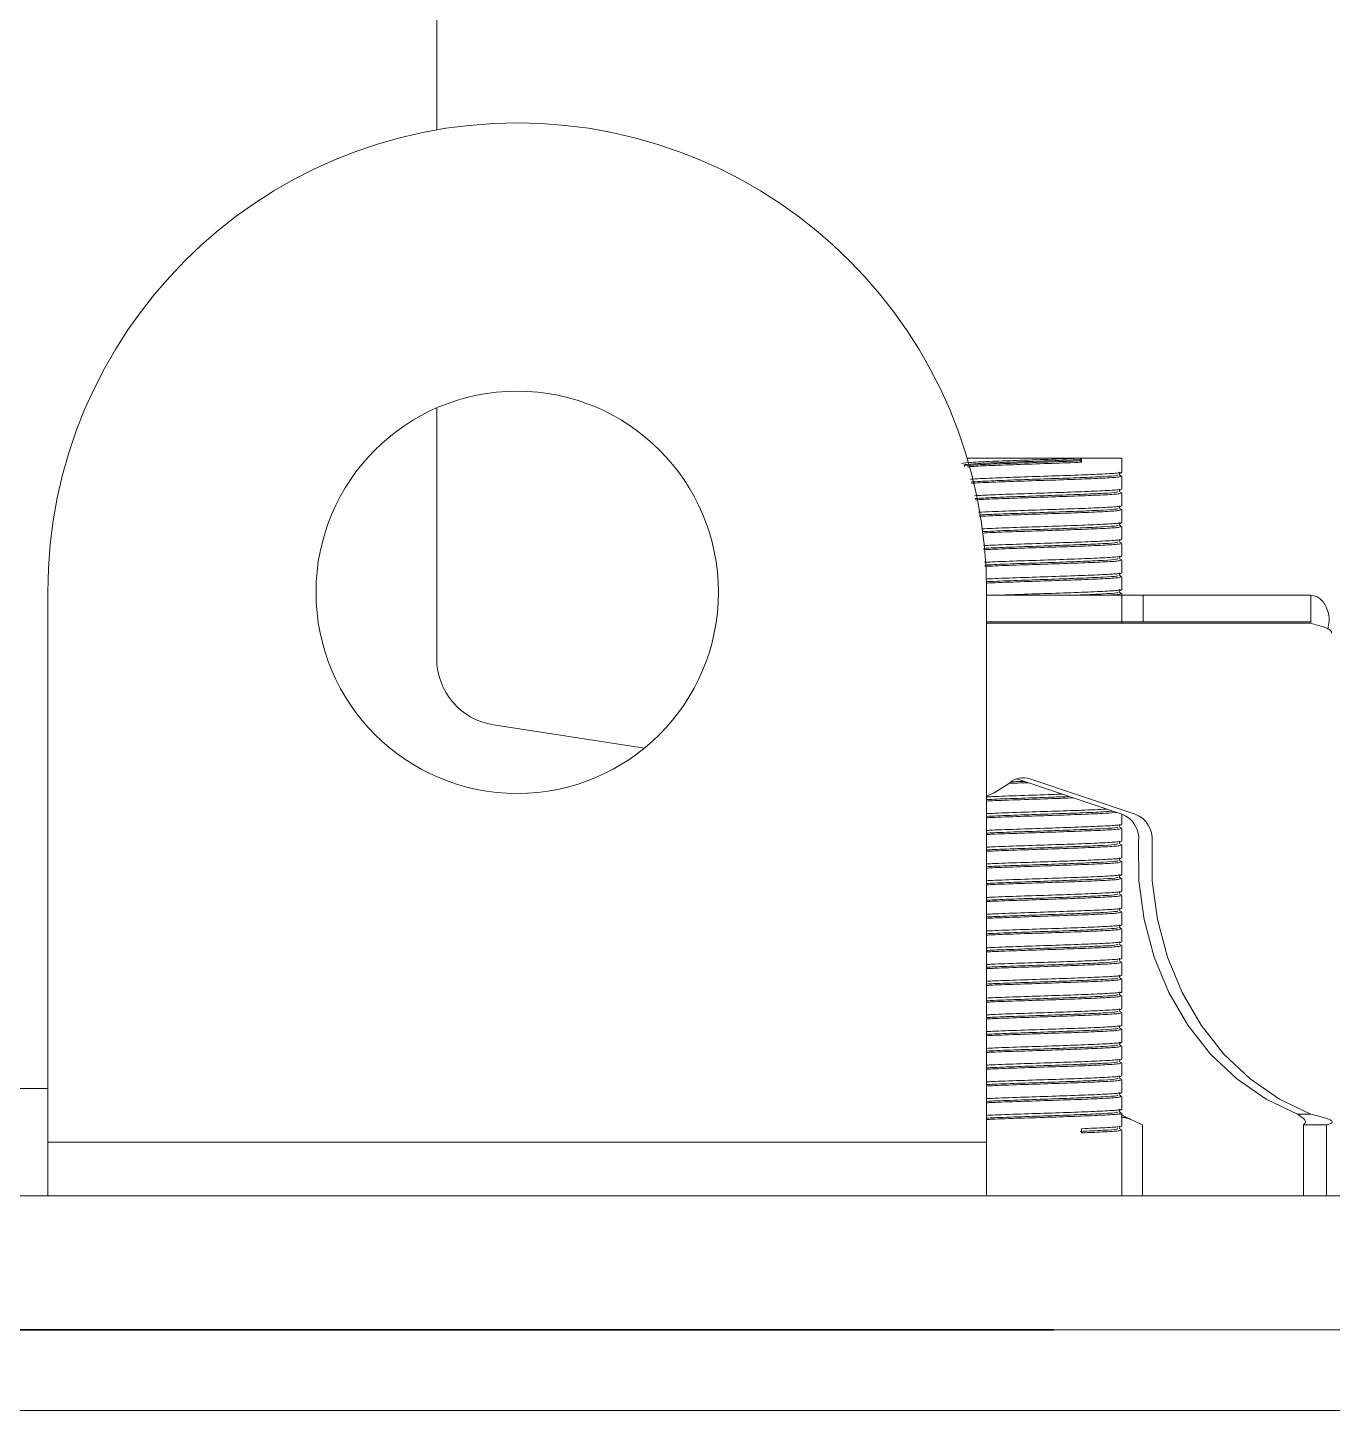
# Model space of a CAD drawing. Header units: millimetres. Extents: x 30710 to 48779, y -19256 to -8564.
# Drawn here: x 33513.7 to 33611, y -13510.9 to -13407.8 of the extents above; entities that cross this region are included whole.
import ezdxf

# ---------------------------------------------------------------- set-up
doc = ezdxf.new("R2010")
doc.units = ezdxf.units.MM
doc.header["$LTSCALE"] = 10
doc.layers.add('粗实线', color=4, linetype='Continuous', lineweight=18)
doc.layers.add('细实线', color=3, linetype='Continuous', lineweight=35)

msp = doc.modelspace()

# ---------------------------------------------------------------- linework, layer by layer
at = {"layer": '粗实线'}
for p, q in [((33544.224, -13415.457), (33544.229, -13369.871)), ((33544.22, -13454.881), (33544.222, -13436.191)), ((33583.761, -13439.94), (33592.298, -13439.94)), ((33592.203, -13440.05), (33592.298, -13439.94)), ((33592.203, -13440.138), (33592.203, -13440.05)), ((33592.298, -13440.249), (33592.203, -13440.138)), ((33592.298, -13439.94), (33592.298, -13440.249)), ((33592.298, -13439.94), (33595.298, -13439.94)), ((33595.298, -13440.982), (33595.298, -13439.94)), ((33595.298, -13442.232), (33595.298, -13441.29)), ((33595.298, -13443.482), (33595.298, -13442.54)), ((33595.298, -13444.732), (33595.298, -13443.79)), ((33595.298, -13445.982), (33595.298, -13445.04)), ((33595.298, -13447.232), (33595.298, -13446.29)), ((33595.298, -13448.482), (33595.298, -13447.54)), ((33595.298, -13449.732), (33595.298, -13448.79)), ((33515.22, -13490.94), (33515.22, -13449.94)), ((33585.22, -13449.94), (33585.22, -13490.94)), ((33595.298, -13450.152), (33585.22, -13450.152)), ((33595.298, -13450.152), (33595.298, -13450.04)), ((33595.298, -13450.152), (33595.298, -13452.152)), ((33596.898, -13450.152), (33595.298, -13450.152)), ((33596.898, -13450.152), (33596.898, -13452.152)), ((33609.392, -13450.152), (33596.898, -13450.152)), ((33609.392, -13450.152), (33609.392, -13452.152)), ((33595.298, -13452.152), (33585.22, -13452.152)), ((33609.392, -13452.252), (33585.22, -13452.252)), ((33595.172, -13452.244), (33595.155, -13452.252)), ((33595.273, -13452.252), (33595.288, -13452.244)), ((33595.298, -13452.232), (33595.298, -13452.152)), ((33596.898, -13452.152), (33595.298, -13452.152)), ((33609.392, -13452.152), (33596.898, -13452.152)), ((33609.395, -13452.184), (33609.392, -13452.152)), ((33559.712, -13461.554), (33548.459, -13459.823)), ((33587.465, -13463.85), (33595.304, -13466.477)), ((33588.447, -13463.844), (33596.304, -13466.477)), ((33595.298, -13467.232), (33595.298, -13466.475)), ((33595.298, -13468.482), (33595.298, -13467.54)), ((33595.298, -13469.732), (33595.298, -13468.79)), ((33595.298, -13470.982), (33595.298, -13470.04)), ((33595.298, -13472.232), (33595.298, -13471.29)), ((33595.298, -13473.482), (33595.298, -13472.54)), ((33595.298, -13474.732), (33595.298, -13473.79)), ((33595.298, -13475.982), (33595.298, -13475.04)), ((33595.298, -13477.232), (33595.298, -13476.29)), ((33595.298, -13478.482), (33595.298, -13477.54)), ((33595.298, -13479.732), (33595.298, -13478.79)), ((33595.298, -13480.982), (33595.298, -13480.04)), ((33595.298, -13482.232), (33595.298, -13481.29)), ((33595.298, -13483.482), (33595.298, -13482.54)), ((33595.298, -13484.732), (33595.298, -13483.79)), ((33595.298, -13485.982), (33595.298, -13485.04)), ((33515.22, -13486.94), (33485.42, -13486.94)), ((33595.298, -13487.232), (33595.298, -13486.29)), ((33595.298, -13488.482), (33595.298, -13487.54)), ((33595.298, -13489.732), (33595.298, -13488.79)), ((33609.392, -13488.85), (33608.392, -13488.85)), ((33592.298, -13490.249), (33592.298, -13489.94)), ((33595.298, -13494.94), (33595.298, -13490.04)), ((33595.733, -13489.158), (33595.77, -13489.158)), ((33596.831, -13494.94), (33596.831, -13489.661)), ((33610.563, -13489.661), (33608.831, -13489.661)), ((33608.831, -13494.94), (33608.831, -13489.661)), ((33610.563, -13494.94), (33610.563, -13489.661)), ((33515.22, -13494.94), (33515.22, -13490.94)), ((33515.22, -13490.94), (33585.22, -13490.94)), ((33585.22, -13490.94), (33585.22, -13494.94)), ((31865.22, -13494.94), (33875.22, -13494.94)), ((31865.22, -13504.94), (33875.22, -13504.94)), ((33870.22, -13510.94), (31870.22, -13510.94))]:
    msp.add_line(p, q, dxfattribs=at)
for points in [[(33585.22, -13465.131), (33585.792, -13464.905), (33586.929, -13464.162)], [(33596.549, -13468.531), (33596.566, -13471.457), (33596.952, -13474.349), (33597.7, -13477.145), (33598.793, -13479.785), (33600.208, -13482.212), (33601.914, -13484.376), (33603.876, -13486.228), (33606.051, -13487.73), (33608.392, -13488.85)], [(33597.549, -13468.531), (33597.566, -13471.457), (33597.952, -13474.349), (33598.7, -13477.145), (33599.793, -13479.785), (33601.208, -13482.212), (33602.914, -13484.376), (33604.876, -13486.228), (33607.051, -13487.73), (33609.392, -13488.85)]]:
    msp.add_lwpolyline(points, dxfattribs=at)
msp.add_circle((33550.22, -13449.94), 15, dxfattribs=at)
for centre, radius, start, end in [((33550.22, -13449.94), 35, 0, 180), ((33549.22, -13454.881), 5, 179.99382, 261.25384), ((33587.963, -13465.319), 1.552, 71.82487, 131.80212), ((33594.559, -13468.333), 2, 354.32949, 68.13773), ((33595.559, -13468.333), 2, 354.32949, 68.13773)]:
    msp.add_arc(centre, radius, start, end, dxfattribs=at)
msp.add_open_spline([(33592.298, -13439.94), (33591.573, -13439.966), (33590.123, -13440.018), (33587.696, -13440.096), (33585.563, -13440.174), (33583.925, -13440.252), (33583.541, -13440.305), (33583.349, -13440.331)], degree=3, dxfattribs=at)
for points, knots in [([(33592.203, -13440.05), (33591.5, -13440.076), (33590.096, -13440.128), (33587.753, -13440.206), (33585.661, -13440.285), (33584.175, -13440.363), (33583.451, -13440.423), (33583.561, -13440.458), (33583.588, -13440.467)], [0, 0, 0, 0, 1.6375727, 3.2751455, 4.9127182, 6.5502909, 8.1878637, 8.7322064, 8.7322064, 8.7322064, 8.7322064]), ([(33592.203, -13440.138), (33591.5, -13440.164), (33590.096, -13440.217), (33587.753, -13440.295), (33585.661, -13440.373), (33584.175, -13440.451), (33583.452, -13440.512), (33583.561, -13440.546), (33583.588, -13440.555)], [0, 0, 0, 0, 1.6379397, 3.2758793, 4.913819, 6.5517586, 8.1896983, 8.7319688, 8.7319688, 8.7319688, 8.7319688]), ([(33592.298, -13440.249), (33591.574, -13440.275), (33590.125, -13440.327), (33587.69, -13440.405), (33585.584, -13440.483), (33584.18, -13440.546), (33583.875, -13440.583), (33583.785, -13440.594)], [0, 0, 0, 0, 1.9271999, 3.8543999, 5.7815998, 7.7087997, 8.5212959, 8.5212959, 8.5212959, 8.5212959]), ([(33595.172, -13440.994), (33595.169, -13441.007), (33595.159, -13441.046), (33594.153, -13441.112), (33592.383, -13441.19), (33590.103, -13441.268), (33587.691, -13441.346), (33585.603, -13441.424), (33584.305, -13441.48), (33584.039, -13441.509), (33584.01, -13441.512)], [0, 0, 0, 0, 0.8645074, 2.5505864, 4.2366654, 5.9227444, 7.6088234, 9.2949024, 10.9809814, 11.1876623, 11.1876623, 11.1876623, 11.1876623]), ([(33595.008, -13441.18), (33595.009, -13441.197), (33595.01, -13441.241), (33594.005, -13441.31), (33592.283, -13441.388), (33590.077, -13441.467), (33587.745, -13441.545), (33585.709, -13441.623), (33584.4, -13441.682), (33584.123, -13441.716), (33584.061, -13441.723)], [0, 0, 0, 0, 1.0546777, 2.6345022, 4.2143267, 5.7941511, 7.3739756, 8.9538001, 10.5336246, 10.9801027, 10.9801027, 10.9801027, 10.9801027]), ([(33595.196, -13441.29), (33595.196, -13441.308), (33595.198, -13441.351), (33594.16, -13441.421), (33592.381, -13441.499), (33590.105, -13441.577), (33587.688, -13441.655), (33585.613, -13441.733), (33584.343, -13441.786), (33584.09, -13441.812), (33584.083, -13441.813)], [0, 0, 0, 0, 1.1117433, 2.7769702, 4.4421972, 6.1074241, 7.7726511, 9.437878, 11.1031049, 11.1439485, 11.1439485, 11.1439485, 11.1439485]), ([(33595.288, -13441.279), (33595.256, -13441.261), (33595.192, -13441.224), (33595.128, -13441.187), (33595.096, -13441.168)], [0, 0, 0, 0, 0.1104904, 0.22097607, 0.22097607, 0.22097607, 0.22097607]), ([(33595.097, -13441.105), (33595.129, -13441.086), (33595.192, -13441.049), (33595.256, -13441.012), (33595.288, -13440.994)], [0, 0, 0, 0, 0.11047415, 0.22095284, 0.22095284, 0.22095284, 0.22095284]), ([(33595.172, -13442.244), (33595.169, -13442.257), (33595.159, -13442.296), (33594.152, -13442.362), (33592.385, -13442.44), (33590.096, -13442.518), (33587.718, -13442.596), (33585.604, -13442.671), (33584.721, -13442.719), (33584.311, -13442.742)], [0, 0, 0, 0, 0.8751954, 2.5821196, 4.2890439, 5.9959681, 7.7028923, 9.4098165, 10.8853856, 10.8853856, 10.8853856, 10.8853856]), ([(33595.008, -13442.43), (33595.009, -13442.447), (33595.011, -13442.491), (33594.005, -13442.56), (33592.285, -13442.638), (33590.072, -13442.717), (33587.766, -13442.795), (33585.675, -13442.871), (33584.789, -13442.922), (33584.361, -13442.946)], [0, 0, 0, 0, 1.0793998, 2.696256, 4.3131121, 5.9299683, 7.5468245, 9.1636807, 10.678962, 10.678962, 10.678962, 10.678962]), ([(33595.196, -13442.54), (33595.197, -13442.558), (33595.198, -13442.601), (33594.16, -13442.671), (33592.383, -13442.749), (33590.096, -13442.827), (33587.719, -13442.905), (33585.636, -13442.978), (33584.773, -13443.026), (33584.386, -13443.047)], [0, 0, 0, 0, 1.1162994, 2.7883508, 4.4604022, 6.1324536, 7.804505, 9.4765564, 10.8410217, 10.8410217, 10.8410217, 10.8410217]), ([(33595.288, -13442.529), (33595.256, -13442.511), (33595.192, -13442.474), (33595.128, -13442.437), (33595.096, -13442.418)], [0, 0, 0, 0, 0.1104904, 0.22097607, 0.22097607, 0.22097607, 0.22097607]), ([(33595.097, -13442.355), (33595.129, -13442.336), (33595.192, -13442.299), (33595.256, -13442.262), (33595.288, -13442.244)], [0, 0, 0, 0, 0.11047415, 0.22095284, 0.22095284, 0.22095284, 0.22095284]), ([(33595.172, -13443.494), (33595.169, -13443.507), (33595.159, -13443.546), (33594.152, -13443.612), (33592.385, -13443.69), (33590.095, -13443.768), (33587.723, -13443.846), (33585.733, -13443.916), (33584.934, -13443.959), (33584.614, -13443.977)], [0, 0, 0, 0, 0.8778198, 2.5898625, 4.3019053, 6.013948, 7.7259907, 9.4380334, 10.5823492, 10.5823492, 10.5823492, 10.5823492]), ([(33595.097, -13443.605), (33595.129, -13443.586), (33595.192, -13443.549), (33595.256, -13443.512), (33595.288, -13443.494)], [0, 0, 0, 0, 0.11047415, 0.22095284, 0.22095284, 0.22095284, 0.22095284]), ([(33595.008, -13443.68), (33595.009, -13443.697), (33595.011, -13443.741), (33594.005, -13443.81), (33592.285, -13443.888), (33590.07, -13443.967), (33587.771, -13444.045), (33585.804, -13444.116), (33585.003, -13444.161), (33584.664, -13444.18)], [0, 0, 0, 0, 1.0819403, 2.702602, 4.3232637, 5.9439253, 7.564587, 9.1852487, 10.3760225, 10.3760225, 10.3760225, 10.3760225]), ([(33595.196, -13443.79), (33595.197, -13443.808), (33595.198, -13443.851), (33594.159, -13443.921), (33592.383, -13443.999), (33590.095, -13444.077), (33587.724, -13444.155), (33585.765, -13444.223), (33584.986, -13444.265), (33584.688, -13444.281)], [0, 0, 0, 0, 1.118933, 2.794929, 4.470925, 6.146921, 7.822917, 9.4989131, 10.5379869, 10.5379869, 10.5379869, 10.5379869]), ([(33595.288, -13443.779), (33595.256, -13443.761), (33595.192, -13443.724), (33595.128, -13443.687), (33595.096, -13443.668)], [0, 0, 0, 0, 0.1104904, 0.22097607, 0.22097607, 0.22097607, 0.22097607]), ([(33595.172, -13444.744), (33595.169, -13444.757), (33595.159, -13444.796), (33594.152, -13444.862), (33592.386, -13444.94), (33590.093, -13445.018), (33587.728, -13445.096), (33585.849, -13445.161), (33585.125, -13445.2), (33584.887, -13445.213)], [0, 0, 0, 0, 0.8803393, 2.597296, 4.3142526, 6.0312092, 7.7481659, 9.4651225, 10.3084646, 10.3084646, 10.3084646, 10.3084646]), ([(33595.008, -13444.93), (33595.009, -13444.947), (33595.011, -13444.991), (33594.005, -13445.06), (33592.285, -13445.138), (33590.069, -13445.217), (33587.775, -13445.295), (33585.905, -13445.362), (33585.17, -13445.403), (33584.902, -13445.418)], [0, 0, 0, 0, 1.0840552, 2.7078847, 4.3317143, 5.9555438, 7.5793734, 9.2032029, 10.1376658, 10.1376658, 10.1376658, 10.1376658]), ([(33595.196, -13445.04), (33595.197, -13445.058), (33595.198, -13445.101), (33594.159, -13445.171), (33592.384, -13445.249), (33590.094, -13445.327), (33587.729, -13445.405), (33585.858, -13445.469), (33585.141, -13445.508), (33584.909, -13445.52)], [0, 0, 0, 0, 1.1209568, 2.7999843, 4.4790118, 6.1580393, 7.8370668, 9.5160942, 10.3172901, 10.3172901, 10.3172901, 10.3172901]), ([(33595.288, -13445.029), (33595.256, -13445.011), (33595.192, -13444.974), (33595.128, -13444.937), (33595.096, -13444.918)], [0, 0, 0, 0, 0.1104904, 0.22097607, 0.22097607, 0.22097607, 0.22097607]), ([(33595.097, -13444.855), (33595.129, -13444.836), (33595.192, -13444.799), (33595.256, -13444.762), (33595.288, -13444.744)], [0, 0, 0, 0, 0.11047415, 0.22095284, 0.22095284, 0.22095284, 0.22095284]), ([(33595.172, -13445.994), (33595.169, -13446.007), (33595.159, -13446.046), (33594.152, -13446.112), (33592.386, -13446.19), (33590.093, -13446.268), (33587.73, -13446.346), (33585.885, -13446.41), (33585.187, -13446.447), (33584.975, -13446.458)], [0, 0, 0, 0, 0.8811775, 2.5997687, 4.31836, 6.0369513, 7.7555425, 9.4741338, 10.220807, 10.220807, 10.220807, 10.220807]), ([(33595.008, -13446.18), (33595.009, -13446.197), (33595.011, -13446.241), (33594.005, -13446.31), (33592.285, -13446.388), (33590.069, -13446.467), (33587.777, -13446.545), (33585.942, -13446.61), (33585.231, -13446.65), (33584.989, -13446.663)], [0, 0, 0, 0, 1.0848603, 2.7098959, 4.3349316, 5.9599672, 7.5850028, 9.2100384, 10.0500112, 10.0500112, 10.0500112, 10.0500112]), ([(33595.196, -13446.29), (33595.197, -13446.308), (33595.198, -13446.351), (33594.159, -13446.421), (33592.384, -13446.499), (33590.093, -13446.577), (33587.731, -13446.655), (33585.894, -13446.718), (33585.202, -13446.755), (33584.996, -13446.766)], [0, 0, 0, 0, 1.1217871, 2.8020581, 4.4823291, 6.1626002, 7.8428712, 9.5231423, 10.2296331, 10.2296331, 10.2296331, 10.2296331]), ([(33595.288, -13446.279), (33595.256, -13446.261), (33595.192, -13446.224), (33595.128, -13446.187), (33595.096, -13446.168)], [0, 0, 0, 0, 0.1104904, 0.22097607, 0.22097607, 0.22097607, 0.22097607]), ([(33595.097, -13446.105), (33595.129, -13446.086), (33595.192, -13446.049), (33595.256, -13446.012), (33595.288, -13445.994)], [0, 0, 0, 0, 0.11047415, 0.22095284, 0.22095284, 0.22095284, 0.22095284]), ([(33595.172, -13447.244), (33595.169, -13447.257), (33595.159, -13447.296), (33594.152, -13447.362), (33592.386, -13447.44), (33590.092, -13447.518), (33587.733, -13447.596), (33585.922, -13447.658), (33585.247, -13447.694), (33585.062, -13447.704)], [0, 0, 0, 0, 0.8820317, 2.6022891, 4.3225465, 6.0428039, 7.7630613, 9.4833187, 10.1331495, 10.1331495, 10.1331495, 10.1331495]), ([(33595.008, -13447.43), (33595.009, -13447.447), (33595.011, -13447.491), (33594.005, -13447.56), (33592.286, -13447.638), (33590.068, -13447.717), (33587.779, -13447.795), (33585.979, -13447.859), (33585.293, -13447.897), (33585.077, -13447.909)], [0, 0, 0, 0, 1.0856809, 2.7119457, 4.3382105, 5.9644753, 7.59074, 9.2170048, 9.9623567, 9.9623567, 9.9623567, 9.9623567]), ([(33595.196, -13447.54), (33595.197, -13447.558), (33595.198, -13447.601), (33594.159, -13447.671), (33592.384, -13447.749), (33590.092, -13447.827), (33587.733, -13447.905), (33585.931, -13447.966), (33585.262, -13448.002), (33585.084, -13448.011)], [0, 0, 0, 0, 1.1226329, 2.804171, 4.485709, 6.167247, 7.848785, 9.5303231, 10.1419763, 10.1419763, 10.1419763, 10.1419763]), ([(33595.288, -13447.529), (33595.256, -13447.511), (33595.192, -13447.474), (33595.128, -13447.437), (33595.096, -13447.418)], [0, 0, 0, 0, 0.1104904, 0.22097607, 0.22097607, 0.22097607, 0.22097607]), ([(33595.097, -13447.355), (33595.129, -13447.336), (33595.192, -13447.299), (33595.256, -13447.262), (33595.288, -13447.244)], [0, 0, 0, 0, 0.11047415, 0.22095284, 0.22095284, 0.22095284, 0.22095284]), ([(33595.172, -13448.494), (33595.169, -13448.507), (33595.159, -13448.546), (33594.152, -13448.612), (33592.386, -13448.69), (33590.091, -13448.768), (33587.735, -13448.846), (33585.958, -13448.907), (33585.308, -13448.941), (33585.15, -13448.949)], [0, 0, 0, 0, 0.8829027, 2.6048586, 4.3268146, 6.0487705, 7.7707265, 9.4926824, 10.0454921, 10.0454921, 10.0454921, 10.0454921]), ([(33595.008, -13448.68), (33595.009, -13448.697), (33595.011, -13448.741), (33594.005, -13448.81), (33592.286, -13448.888), (33590.068, -13448.967), (33587.781, -13449.045), (33586.016, -13449.107), (33585.353, -13449.144), (33585.164, -13449.154)], [0, 0, 0, 0, 1.0865174, 2.7140351, 4.3415528, 5.9690705, 7.5965882, 9.2241059, 9.8747025, 9.8747025, 9.8747025, 9.8747025]), ([(33595.196, -13448.79), (33595.197, -13448.808), (33595.198, -13448.851), (33594.159, -13448.921), (33592.384, -13448.999), (33590.092, -13449.077), (33587.736, -13449.155), (33585.967, -13449.215), (33585.323, -13449.249), (33585.172, -13449.257)], [0, 0, 0, 0, 1.1234949, 2.806324, 4.4891531, 6.1719822, 7.8548113, 9.5376404, 10.0543197, 10.0543197, 10.0543197, 10.0543197]), ([(33595.288, -13448.779), (33595.256, -13448.761), (33595.192, -13448.724), (33595.128, -13448.687), (33595.096, -13448.668)], [0, 0, 0, 0, 0.1104904, 0.22097607, 0.22097607, 0.22097607, 0.22097607]), ([(33595.097, -13448.605), (33595.129, -13448.586), (33595.192, -13448.549), (33595.256, -13448.512), (33595.288, -13448.494)], [0, 0, 0, 0, 0.11047415, 0.22095284, 0.22095284, 0.22095284, 0.22095284]), ([(33595.172, -13449.744), (33595.169, -13449.757), (33595.159, -13449.796), (33594.153, -13449.862), (33592.381, -13449.94), (33590.109, -13450.018), (33587.897, -13450.089), (33586.725, -13450.134), (33586.235, -13450.152)], [0, 0, 0, 0, 0.8780104, 2.590425, 4.3028395, 6.015254, 7.7276685, 8.9589743, 8.9589743, 8.9589743, 8.9589743]), ([(33595.097, -13449.855), (33595.129, -13449.836), (33595.192, -13449.799), (33595.256, -13449.762), (33595.288, -13449.744)], [0, 0, 0, 0, 0.11047415, 0.22095284, 0.22095284, 0.22095284, 0.22095284]), ([(33595.008, -13449.93), (33595.01, -13449.947), (33595.014, -13449.991), (33593.985, -13450.06), (33592.802, -13450.117), (33591.948, -13450.148), (33591.818, -13450.152)], [0, 0, 0, 0, 0.7543127, 1.8842139, 3.014115, 3.21642, 3.21642, 3.21642, 3.21642]), ([(33595.196, -13450.04), (33595.207, -13450.058), (33595.232, -13450.095), (33594.624, -13450.132), (33594.298, -13450.152)], [0, 0, 0, 0, 0.43218059, 0.92929791, 0.92929791, 0.92929791, 0.92929791]), ([(33595.288, -13450.029), (33595.256, -13450.011), (33595.192, -13449.974), (33595.128, -13449.937), (33595.096, -13449.918)], [0, 0, 0, 0, 0.1104904, 0.22097607, 0.22097607, 0.22097607, 0.22097607]), ([(33610.663, -13452.693), (33610.702, -13452.494), (33610.823, -13451.871), (33610.575, -13451.003), (33610.061, -13450.283), (33609.609, -13450.195), (33609.392, -13450.152)], [0, 0, 0, 0, 0.4447867, 1.3899018, 2.335021, 3.2082733, 3.2082733, 3.2082733, 3.2082733]), ([(33609.392, -13452.252), (33609.727, -13452.344), (33610.397, -13452.527), (33610.937, -13452.772), (33610.937, -13452.925), (33610.938, -13452.986)], [0, 0, 0, 0, 0.672488, 1.344976, 1.7939442, 1.7939442, 1.7939442, 1.7939442]), ([(33588.317, -13464.136), (33588.122, -13464.142), (33587.645, -13464.158), (33587.238, -13464.173), (33586.997, -13464.183)], [0, 0, 0, 0, 0.53758, 1.3205313, 1.3205313, 1.3205313, 1.3205313]), ([(33588.021, -13464.037), (33587.945, -13464.039), (33587.588, -13464.052), (33587.285, -13464.064), (33587.046, -13464.073)], [0, 0, 0, 0, 0.20889162, 0.97584345, 0.97584345, 0.97584345, 0.97584345]), ([(33590.867, -13464.99), (33590.607, -13465), (33589.615, -13465.035), (33587.726, -13465.096), (33585.988, -13465.156), (33585.356, -13465.189), (33585.22, -13465.196)], [0, 0, 0, 0, 0.7615962, 2.910035, 5.0584738, 5.6512971, 5.6512971, 5.6512971, 5.6512971]), ([(33591.396, -13465.168), (33590.955, -13465.184), (33589.807, -13465.226), (33587.774, -13465.295), (33586.039, -13465.356), (33585.392, -13465.392), (33585.22, -13465.401)], [0, 0, 0, 0, 1.2919632, 3.3612555, 5.4305479, 6.1812528, 6.1812528, 6.1812528, 6.1812528]), ([(33591.701, -13465.27), (33591.168, -13465.289), (33589.905, -13465.334), (33587.729, -13465.405), (33585.988, -13465.464), (33585.356, -13465.497), (33585.22, -13465.505)], [0, 0, 0, 0, 1.5757711, 3.7329368, 5.8901026, 6.485334, 6.485334, 6.485334, 6.485334]), ([(33594.185, -13466.102), (33594.144, -13466.105), (33593.771, -13466.135), (33592.329, -13466.19), (33590.106, -13466.268), (33587.733, -13466.346), (33585.988, -13466.406), (33585.356, -13466.439), (33585.22, -13466.446)], [0, 0, 0, 0, 0.2501285, 2.2899813, 4.3298342, 6.369687, 8.4095398, 8.9724009, 8.9724009, 8.9724009, 8.9724009]), ([(33594.636, -13466.253), (33594.426, -13466.272), (33593.926, -13466.317), (33592.262, -13466.388), (33590.074, -13466.467), (33587.781, -13466.545), (33586.039, -13466.606), (33585.392, -13466.642), (33585.22, -13466.651)], [0, 0, 0, 0, 1.3475216, 3.1991444, 5.0507673, 6.9023902, 8.7540131, 9.4257511, 9.4257511, 9.4257511, 9.4257511]), ([(33594.937, -13466.354), (33594.687, -13466.376), (33594.142, -13466.424), (33592.364, -13466.499), (33590.097, -13466.577), (33587.736, -13466.655), (33585.987, -13466.714), (33585.356, -13466.747), (33585.22, -13466.755)], [0, 0, 0, 0, 1.6109269, 3.5088769, 5.4068269, 7.3047769, 9.202727, 9.7264324, 9.7264324, 9.7264324, 9.7264324]), ([(33595.172, -13467.244), (33595.169, -13467.257), (33595.159, -13467.296), (33594.152, -13467.362), (33592.386, -13467.44), (33590.091, -13467.518), (33587.737, -13467.596), (33585.987, -13467.656), (33585.356, -13467.689), (33585.22, -13467.696)], [0, 0, 0, 0, 0.8836074, 2.606938, 4.3302685, 6.053599, 7.7769296, 9.5002601, 9.9757824, 9.9757824, 9.9757824, 9.9757824]), ([(33595.097, -13467.355), (33595.129, -13467.336), (33595.192, -13467.299), (33595.256, -13467.262), (33595.288, -13467.244)], [0, 0, 0, 0, 0.11047415, 0.22095284, 0.22095284, 0.22095284, 0.22095284]), ([(33595.008, -13467.43), (33595.009, -13467.447), (33595.011, -13467.491), (33594.005, -13467.56), (33592.286, -13467.638), (33590.067, -13467.717), (33587.783, -13467.795), (33586.039, -13467.856), (33585.392, -13467.892), (33585.22, -13467.901)], [0, 0, 0, 0, 1.0870536, 2.7153745, 4.3436955, 5.9720165, 7.6003374, 9.2286584, 9.8193862, 9.8193862, 9.8193862, 9.8193862]), ([(33595.196, -13467.54), (33595.197, -13467.558), (33595.198, -13467.601), (33594.159, -13467.671), (33592.384, -13467.749), (33590.091, -13467.827), (33587.737, -13467.905), (33585.987, -13467.964), (33585.356, -13467.997), (33585.22, -13468.005)], [0, 0, 0, 0, 1.1239745, 2.807522, 4.4910695, 6.174617, 7.8581645, 9.541712, 10.0062569, 10.0062569, 10.0062569, 10.0062569]), ([(33595.288, -13467.529), (33595.256, -13467.511), (33595.192, -13467.474), (33595.128, -13467.437), (33595.096, -13467.418)], [0, 0, 0, 0, 0.1104904, 0.22097607, 0.22097607, 0.22097607, 0.22097607]), ([(33595.172, -13468.494), (33595.169, -13468.507), (33595.159, -13468.546), (33594.152, -13468.612), (33592.386, -13468.69), (33590.091, -13468.768), (33587.737, -13468.846), (33585.987, -13468.906), (33585.356, -13468.939), (33585.22, -13468.946)], [0, 0, 0, 0, 0.8836074, 2.606938, 4.3302685, 6.053599, 7.7769296, 9.5002601, 9.9757824, 9.9757824, 9.9757824, 9.9757824]), ([(33595.008, -13468.68), (33595.009, -13468.697), (33595.011, -13468.741), (33594.005, -13468.81), (33592.286, -13468.888), (33590.067, -13468.967), (33587.783, -13469.045), (33586.039, -13469.106), (33585.392, -13469.142), (33585.22, -13469.151)], [0, 0, 0, 0, 1.0870536, 2.7153745, 4.3436955, 5.9720165, 7.6003374, 9.2286584, 9.8193862, 9.8193862, 9.8193862, 9.8193862]), ([(33595.196, -13468.79), (33595.197, -13468.808), (33595.198, -13468.851), (33594.159, -13468.921), (33592.384, -13468.999), (33590.091, -13469.077), (33587.737, -13469.155), (33585.987, -13469.214), (33585.356, -13469.247), (33585.22, -13469.255)], [0, 0, 0, 0, 1.1239745, 2.807522, 4.4910695, 6.174617, 7.8581645, 9.541712, 10.0062569, 10.0062569, 10.0062569, 10.0062569]), ([(33595.288, -13468.779), (33595.256, -13468.761), (33595.192, -13468.724), (33595.128, -13468.687), (33595.096, -13468.668)], [0, 0, 0, 0, 0.1104904, 0.22097607, 0.22097607, 0.22097607, 0.22097607]), ([(33595.097, -13468.605), (33595.129, -13468.586), (33595.192, -13468.549), (33595.256, -13468.512), (33595.288, -13468.494)], [0, 0, 0, 0, 0.11047415, 0.22095284, 0.22095284, 0.22095284, 0.22095284]), ([(33595.172, -13469.744), (33595.169, -13469.757), (33595.159, -13469.796), (33594.152, -13469.862), (33592.386, -13469.94), (33590.091, -13470.018), (33587.737, -13470.096), (33585.987, -13470.156), (33585.356, -13470.189), (33585.22, -13470.196)], [0, 0, 0, 0, 0.8836074, 2.606938, 4.3302685, 6.053599, 7.7769296, 9.5002601, 9.9757824, 9.9757824, 9.9757824, 9.9757824]), ([(33595.008, -13469.93), (33595.009, -13469.947), (33595.011, -13469.991), (33594.005, -13470.06), (33592.286, -13470.138), (33590.067, -13470.217), (33587.783, -13470.295), (33586.039, -13470.356), (33585.392, -13470.392), (33585.22, -13470.401)], [0, 0, 0, 0, 1.0870536, 2.7153745, 4.3436955, 5.9720165, 7.6003374, 9.2286584, 9.8193862, 9.8193862, 9.8193862, 9.8193862]), ([(33595.196, -13470.04), (33595.197, -13470.058), (33595.198, -13470.101), (33594.159, -13470.171), (33592.384, -13470.249), (33590.091, -13470.327), (33587.737, -13470.405), (33585.987, -13470.464), (33585.356, -13470.497), (33585.22, -13470.505)], [0, 0, 0, 0, 1.1239745, 2.807522, 4.4910695, 6.174617, 7.8581645, 9.541712, 10.0062569, 10.0062569, 10.0062569, 10.0062569]), ([(33595.288, -13470.029), (33595.256, -13470.011), (33595.192, -13469.974), (33595.128, -13469.937), (33595.096, -13469.918)], [0, 0, 0, 0, 0.1104904, 0.22097607, 0.22097607, 0.22097607, 0.22097607]), ([(33595.097, -13469.855), (33595.129, -13469.836), (33595.192, -13469.799), (33595.256, -13469.762), (33595.288, -13469.744)], [0, 0, 0, 0, 0.11047415, 0.22095284, 0.22095284, 0.22095284, 0.22095284]), ([(33595.172, -13470.994), (33595.169, -13471.007), (33595.159, -13471.046), (33594.152, -13471.112), (33592.386, -13471.19), (33590.091, -13471.268), (33587.737, -13471.346), (33585.987, -13471.406), (33585.356, -13471.439), (33585.22, -13471.446)], [0, 0, 0, 0, 0.8836074, 2.606938, 4.3302685, 6.053599, 7.7769296, 9.5002601, 9.9757824, 9.9757824, 9.9757824, 9.9757824]), ([(33595.008, -13471.18), (33595.009, -13471.197), (33595.011, -13471.241), (33594.005, -13471.31), (33592.286, -13471.388), (33590.067, -13471.467), (33587.783, -13471.545), (33586.039, -13471.606), (33585.392, -13471.642), (33585.22, -13471.651)], [0, 0, 0, 0, 1.0870536, 2.7153745, 4.3436955, 5.9720165, 7.6003374, 9.2286584, 9.8193862, 9.8193862, 9.8193862, 9.8193862]), ([(33595.196, -13471.29), (33595.197, -13471.308), (33595.198, -13471.351), (33594.159, -13471.421), (33592.384, -13471.499), (33590.091, -13471.577), (33587.737, -13471.655), (33585.987, -13471.714), (33585.356, -13471.747), (33585.22, -13471.755)], [0, 0, 0, 0, 1.1239745, 2.807522, 4.4910695, 6.174617, 7.8581645, 9.541712, 10.0062569, 10.0062569, 10.0062569, 10.0062569]), ([(33595.288, -13471.279), (33595.256, -13471.261), (33595.192, -13471.224), (33595.128, -13471.187), (33595.096, -13471.168)], [0, 0, 0, 0, 0.1104904, 0.22097607, 0.22097607, 0.22097607, 0.22097607]), ([(33595.097, -13471.105), (33595.129, -13471.086), (33595.192, -13471.049), (33595.256, -13471.012), (33595.288, -13470.994)], [0, 0, 0, 0, 0.11047415, 0.22095284, 0.22095284, 0.22095284, 0.22095284]), ([(33595.172, -13472.244), (33595.169, -13472.257), (33595.159, -13472.296), (33594.152, -13472.362), (33592.386, -13472.44), (33590.091, -13472.518), (33587.737, -13472.596), (33585.987, -13472.656), (33585.356, -13472.689), (33585.22, -13472.696)], [0, 0, 0, 0, 0.8836074, 2.606938, 4.3302685, 6.053599, 7.7769296, 9.5002601, 9.9757824, 9.9757824, 9.9757824, 9.9757824]), ([(33595.008, -13472.43), (33595.009, -13472.447), (33595.011, -13472.491), (33594.005, -13472.56), (33592.286, -13472.638), (33590.067, -13472.717), (33587.783, -13472.795), (33586.039, -13472.856), (33585.392, -13472.892), (33585.22, -13472.901)], [0, 0, 0, 0, 1.0870536, 2.7153745, 4.3436955, 5.9720165, 7.6003374, 9.2286584, 9.8193862, 9.8193862, 9.8193862, 9.8193862]), ([(33595.288, -13472.529), (33595.256, -13472.511), (33595.192, -13472.474), (33595.128, -13472.437), (33595.096, -13472.418)], [0, 0, 0, 0, 0.1104904, 0.22097607, 0.22097607, 0.22097607, 0.22097607]), ([(33595.097, -13472.355), (33595.129, -13472.336), (33595.192, -13472.299), (33595.256, -13472.262), (33595.288, -13472.244)], [0, 0, 0, 0, 0.11047415, 0.22095284, 0.22095284, 0.22095284, 0.22095284]), ([(33595.196, -13472.54), (33595.197, -13472.558), (33595.198, -13472.601), (33594.159, -13472.671), (33592.384, -13472.749), (33590.091, -13472.827), (33587.737, -13472.905), (33585.987, -13472.964), (33585.356, -13472.997), (33585.22, -13473.005)], [0, 0, 0, 0, 1.1239745, 2.807522, 4.4910695, 6.174617, 7.8581645, 9.541712, 10.0062569, 10.0062569, 10.0062569, 10.0062569]), ([(33595.172, -13473.494), (33595.169, -13473.507), (33595.159, -13473.546), (33594.152, -13473.612), (33592.386, -13473.69), (33590.091, -13473.768), (33587.737, -13473.846), (33585.987, -13473.906), (33585.356, -13473.939), (33585.22, -13473.946)], [0, 0, 0, 0, 0.8836074, 2.606938, 4.3302685, 6.053599, 7.7769296, 9.5002601, 9.9757824, 9.9757824, 9.9757824, 9.9757824]), ([(33595.097, -13473.605), (33595.129, -13473.586), (33595.192, -13473.549), (33595.256, -13473.512), (33595.288, -13473.494)], [0, 0, 0, 0, 0.11047415, 0.22095284, 0.22095284, 0.22095284, 0.22095284]), ([(33595.008, -13473.68), (33595.009, -13473.697), (33595.011, -13473.741), (33594.005, -13473.81), (33592.286, -13473.888), (33590.067, -13473.967), (33587.783, -13474.045), (33586.039, -13474.106), (33585.392, -13474.142), (33585.22, -13474.151)], [0, 0, 0, 0, 1.0870536, 2.7153745, 4.3436955, 5.9720165, 7.6003374, 9.2286584, 9.8193862, 9.8193862, 9.8193862, 9.8193862]), ([(33595.196, -13473.79), (33595.197, -13473.808), (33595.198, -13473.851), (33594.159, -13473.921), (33592.384, -13473.999), (33590.091, -13474.077), (33587.737, -13474.155), (33585.987, -13474.214), (33585.356, -13474.247), (33585.22, -13474.255)], [0, 0, 0, 0, 1.1239745, 2.807522, 4.4910695, 6.174617, 7.8581645, 9.541712, 10.0062569, 10.0062569, 10.0062569, 10.0062569]), ([(33595.288, -13473.779), (33595.256, -13473.761), (33595.192, -13473.724), (33595.128, -13473.687), (33595.096, -13473.668)], [0, 0, 0, 0, 0.1104904, 0.22097607, 0.22097607, 0.22097607, 0.22097607]), ([(33595.172, -13474.744), (33595.169, -13474.757), (33595.159, -13474.796), (33594.152, -13474.862), (33592.386, -13474.94), (33590.091, -13475.018), (33587.737, -13475.096), (33585.987, -13475.156), (33585.356, -13475.189), (33585.22, -13475.196)], [0, 0, 0, 0, 0.8836074, 2.606938, 4.3302685, 6.053599, 7.7769296, 9.5002601, 9.9757824, 9.9757824, 9.9757824, 9.9757824]), ([(33595.008, -13474.93), (33595.009, -13474.947), (33595.011, -13474.991), (33594.005, -13475.06), (33592.286, -13475.138), (33590.067, -13475.217), (33587.783, -13475.295), (33586.039, -13475.356), (33585.392, -13475.392), (33585.22, -13475.401)], [0, 0, 0, 0, 1.0870536, 2.7153745, 4.3436955, 5.9720165, 7.6003374, 9.2286584, 9.8193862, 9.8193862, 9.8193862, 9.8193862]), ([(33595.196, -13475.04), (33595.197, -13475.058), (33595.198, -13475.101), (33594.159, -13475.171), (33592.384, -13475.249), (33590.091, -13475.327), (33587.737, -13475.405), (33585.987, -13475.464), (33585.356, -13475.497), (33585.22, -13475.505)], [0, 0, 0, 0, 1.1239745, 2.807522, 4.4910695, 6.174617, 7.8581645, 9.541712, 10.0062569, 10.0062569, 10.0062569, 10.0062569]), ([(33595.288, -13475.029), (33595.256, -13475.011), (33595.192, -13474.974), (33595.128, -13474.937), (33595.096, -13474.918)], [0, 0, 0, 0, 0.1104904, 0.22097607, 0.22097607, 0.22097607, 0.22097607]), ([(33595.097, -13474.855), (33595.129, -13474.836), (33595.192, -13474.799), (33595.256, -13474.762), (33595.288, -13474.744)], [0, 0, 0, 0, 0.11047415, 0.22095284, 0.22095284, 0.22095284, 0.22095284]), ([(33595.172, -13475.994), (33595.169, -13476.007), (33595.159, -13476.046), (33594.152, -13476.112), (33592.386, -13476.19), (33590.091, -13476.268), (33587.737, -13476.346), (33585.987, -13476.406), (33585.356, -13476.439), (33585.22, -13476.446)], [0, 0, 0, 0, 0.8836074, 2.606938, 4.3302685, 6.053599, 7.7769296, 9.5002601, 9.9757824, 9.9757824, 9.9757824, 9.9757824]), ([(33595.008, -13476.18), (33595.009, -13476.197), (33595.011, -13476.241), (33594.005, -13476.31), (33592.286, -13476.388), (33590.067, -13476.467), (33587.783, -13476.545), (33586.039, -13476.606), (33585.392, -13476.642), (33585.22, -13476.651)], [0, 0, 0, 0, 1.0870536, 2.7153745, 4.3436955, 5.9720165, 7.6003374, 9.2286584, 9.8193862, 9.8193862, 9.8193862, 9.8193862]), ([(33595.196, -13476.29), (33595.197, -13476.308), (33595.198, -13476.351), (33594.159, -13476.421), (33592.384, -13476.499), (33590.091, -13476.577), (33587.737, -13476.655), (33585.987, -13476.714), (33585.356, -13476.747), (33585.22, -13476.755)], [0, 0, 0, 0, 1.1239745, 2.807522, 4.4910695, 6.174617, 7.8581645, 9.541712, 10.0062569, 10.0062569, 10.0062569, 10.0062569]), ([(33595.288, -13476.279), (33595.256, -13476.261), (33595.192, -13476.224), (33595.128, -13476.187), (33595.096, -13476.168)], [0, 0, 0, 0, 0.1104904, 0.22097607, 0.22097607, 0.22097607, 0.22097607]), ([(33595.097, -13476.105), (33595.129, -13476.086), (33595.192, -13476.049), (33595.256, -13476.012), (33595.288, -13475.994)], [0, 0, 0, 0, 0.11047415, 0.22095284, 0.22095284, 0.22095284, 0.22095284]), ([(33595.172, -13477.244), (33595.169, -13477.257), (33595.159, -13477.296), (33594.152, -13477.362), (33592.386, -13477.44), (33590.091, -13477.518), (33587.737, -13477.596), (33585.987, -13477.656), (33585.356, -13477.689), (33585.22, -13477.696)], [0, 0, 0, 0, 0.8836074, 2.606938, 4.3302685, 6.053599, 7.7769296, 9.5002601, 9.9757824, 9.9757824, 9.9757824, 9.9757824]), ([(33595.008, -13477.43), (33595.009, -13477.447), (33595.011, -13477.491), (33594.005, -13477.56), (33592.286, -13477.638), (33590.067, -13477.717), (33587.783, -13477.795), (33586.039, -13477.856), (33585.392, -13477.892), (33585.22, -13477.901)], [0, 0, 0, 0, 1.0870536, 2.7153745, 4.3436955, 5.9720165, 7.6003374, 9.2286584, 9.8193862, 9.8193862, 9.8193862, 9.8193862]), ([(33595.196, -13477.54), (33595.197, -13477.558), (33595.198, -13477.601), (33594.159, -13477.671), (33592.384, -13477.749), (33590.091, -13477.827), (33587.737, -13477.905), (33585.987, -13477.964), (33585.356, -13477.997), (33585.22, -13478.005)], [0, 0, 0, 0, 1.1239745, 2.807522, 4.4910695, 6.174617, 7.8581645, 9.541712, 10.0062569, 10.0062569, 10.0062569, 10.0062569]), ([(33595.288, -13477.529), (33595.256, -13477.511), (33595.192, -13477.474), (33595.128, -13477.437), (33595.096, -13477.418)], [0, 0, 0, 0, 0.1104904, 0.22097607, 0.22097607, 0.22097607, 0.22097607]), ([(33595.097, -13477.355), (33595.129, -13477.336), (33595.192, -13477.299), (33595.256, -13477.262), (33595.288, -13477.244)], [0, 0, 0, 0, 0.11047415, 0.22095284, 0.22095284, 0.22095284, 0.22095284]), ([(33595.172, -13478.494), (33595.169, -13478.507), (33595.159, -13478.546), (33594.152, -13478.612), (33592.386, -13478.69), (33590.091, -13478.768), (33587.737, -13478.846), (33585.987, -13478.906), (33585.356, -13478.939), (33585.22, -13478.946)], [0, 0, 0, 0, 0.8836074, 2.606938, 4.3302685, 6.053599, 7.7769296, 9.5002601, 9.9757824, 9.9757824, 9.9757824, 9.9757824]), ([(33595.008, -13478.68), (33595.009, -13478.697), (33595.011, -13478.741), (33594.005, -13478.81), (33592.286, -13478.888), (33590.067, -13478.967), (33587.783, -13479.045), (33586.039, -13479.106), (33585.392, -13479.142), (33585.22, -13479.151)], [0, 0, 0, 0, 1.0870536, 2.7153745, 4.3436955, 5.9720165, 7.6003374, 9.2286584, 9.8193862, 9.8193862, 9.8193862, 9.8193862]), ([(33595.288, -13478.779), (33595.256, -13478.761), (33595.192, -13478.724), (33595.128, -13478.687), (33595.096, -13478.668)], [0, 0, 0, 0, 0.1104904, 0.22097607, 0.22097607, 0.22097607, 0.22097607]), ([(33595.097, -13478.605), (33595.129, -13478.586), (33595.192, -13478.549), (33595.256, -13478.512), (33595.288, -13478.494)], [0, 0, 0, 0, 0.11047415, 0.22095284, 0.22095284, 0.22095284, 0.22095284]), ([(33595.196, -13478.79), (33595.197, -13478.808), (33595.198, -13478.851), (33594.159, -13478.921), (33592.384, -13478.999), (33590.091, -13479.077), (33587.737, -13479.155), (33585.987, -13479.214), (33585.356, -13479.247), (33585.22, -13479.255)], [0, 0, 0, 0, 1.1239745, 2.807522, 4.4910695, 6.174617, 7.8581645, 9.541712, 10.0062569, 10.0062569, 10.0062569, 10.0062569]), ([(33595.172, -13479.744), (33595.169, -13479.757), (33595.159, -13479.796), (33594.152, -13479.862), (33592.386, -13479.94), (33590.091, -13480.018), (33587.737, -13480.096), (33585.987, -13480.156), (33585.356, -13480.189), (33585.22, -13480.196)], [0, 0, 0, 0, 0.8836074, 2.606938, 4.3302685, 6.053599, 7.7769296, 9.5002601, 9.9757824, 9.9757824, 9.9757824, 9.9757824]), ([(33595.008, -13479.93), (33595.009, -13479.947), (33595.011, -13479.991), (33594.005, -13480.06), (33592.286, -13480.138), (33590.067, -13480.217), (33587.783, -13480.295), (33586.039, -13480.356), (33585.392, -13480.392), (33585.22, -13480.401)], [0, 0, 0, 0, 1.0870536, 2.7153745, 4.3436955, 5.9720165, 7.6003374, 9.2286584, 9.8193862, 9.8193862, 9.8193862, 9.8193862]), ([(33595.196, -13480.04), (33595.197, -13480.058), (33595.198, -13480.101), (33594.159, -13480.171), (33592.384, -13480.249), (33590.091, -13480.327), (33587.737, -13480.405), (33585.987, -13480.464), (33585.356, -13480.497), (33585.22, -13480.505)], [0, 0, 0, 0, 1.1239745, 2.807522, 4.4910695, 6.174617, 7.8581645, 9.541712, 10.0062569, 10.0062569, 10.0062569, 10.0062569]), ([(33595.288, -13480.029), (33595.256, -13480.011), (33595.192, -13479.974), (33595.128, -13479.937), (33595.096, -13479.918)], [0, 0, 0, 0, 0.1104904, 0.22097607, 0.22097607, 0.22097607, 0.22097607]), ([(33595.097, -13479.855), (33595.129, -13479.836), (33595.192, -13479.799), (33595.256, -13479.762), (33595.288, -13479.744)], [0, 0, 0, 0, 0.11047415, 0.22095284, 0.22095284, 0.22095284, 0.22095284]), ([(33595.172, -13480.994), (33595.169, -13481.007), (33595.159, -13481.046), (33594.152, -13481.112), (33592.386, -13481.19), (33590.091, -13481.268), (33587.737, -13481.346), (33585.987, -13481.406), (33585.356, -13481.439), (33585.22, -13481.446)], [0, 0, 0, 0, 0.8836074, 2.606938, 4.3302685, 6.053599, 7.7769296, 9.5002601, 9.9757824, 9.9757824, 9.9757824, 9.9757824]), ([(33595.008, -13481.18), (33595.009, -13481.197), (33595.011, -13481.241), (33594.005, -13481.31), (33592.286, -13481.388), (33590.067, -13481.467), (33587.783, -13481.545), (33586.039, -13481.606), (33585.392, -13481.642), (33585.22, -13481.651)], [0, 0, 0, 0, 1.0870536, 2.7153745, 4.3436955, 5.9720165, 7.6003374, 9.2286584, 9.8193862, 9.8193862, 9.8193862, 9.8193862]), ([(33595.196, -13481.29), (33595.197, -13481.308), (33595.198, -13481.351), (33594.159, -13481.421), (33592.384, -13481.499), (33590.091, -13481.577), (33587.737, -13481.655), (33585.987, -13481.714), (33585.356, -13481.747), (33585.22, -13481.755)], [0, 0, 0, 0, 1.1239745, 2.807522, 4.4910695, 6.174617, 7.8581645, 9.541712, 10.0062569, 10.0062569, 10.0062569, 10.0062569]), ([(33595.288, -13481.279), (33595.256, -13481.261), (33595.192, -13481.224), (33595.128, -13481.187), (33595.096, -13481.168)], [0, 0, 0, 0, 0.1104904, 0.22097607, 0.22097607, 0.22097607, 0.22097607]), ([(33595.097, -13481.105), (33595.129, -13481.086), (33595.192, -13481.049), (33595.256, -13481.012), (33595.288, -13480.994)], [0, 0, 0, 0, 0.11047415, 0.22095284, 0.22095284, 0.22095284, 0.22095284]), ([(33595.172, -13482.244), (33595.169, -13482.257), (33595.159, -13482.296), (33594.152, -13482.362), (33592.386, -13482.44), (33590.091, -13482.518), (33587.737, -13482.596), (33585.987, -13482.656), (33585.356, -13482.689), (33585.22, -13482.696)], [0, 0, 0, 0, 0.8836074, 2.606938, 4.3302685, 6.053599, 7.7769296, 9.5002601, 9.9757824, 9.9757824, 9.9757824, 9.9757824]), ([(33595.008, -13482.43), (33595.009, -13482.447), (33595.011, -13482.491), (33594.005, -13482.56), (33592.286, -13482.638), (33590.067, -13482.717), (33587.783, -13482.795), (33586.039, -13482.856), (33585.392, -13482.892), (33585.22, -13482.901)], [0, 0, 0, 0, 1.0870536, 2.7153745, 4.3436955, 5.9720165, 7.6003374, 9.2286584, 9.8193862, 9.8193862, 9.8193862, 9.8193862]), ([(33595.196, -13482.54), (33595.197, -13482.558), (33595.198, -13482.601), (33594.159, -13482.671), (33592.384, -13482.749), (33590.091, -13482.827), (33587.737, -13482.905), (33585.987, -13482.964), (33585.356, -13482.997), (33585.22, -13483.005)], [0, 0, 0, 0, 1.1239745, 2.807522, 4.4910695, 6.174617, 7.8581645, 9.541712, 10.0062569, 10.0062569, 10.0062569, 10.0062569]), ([(33595.288, -13482.529), (33595.256, -13482.511), (33595.192, -13482.474), (33595.128, -13482.437), (33595.096, -13482.418)], [0, 0, 0, 0, 0.1104904, 0.22097607, 0.22097607, 0.22097607, 0.22097607]), ([(33595.097, -13482.355), (33595.129, -13482.336), (33595.192, -13482.299), (33595.256, -13482.262), (33595.288, -13482.244)], [0, 0, 0, 0, 0.11047415, 0.22095284, 0.22095284, 0.22095284, 0.22095284]), ([(33595.172, -13483.494), (33595.169, -13483.507), (33595.159, -13483.546), (33594.152, -13483.612), (33592.386, -13483.69), (33590.091, -13483.768), (33587.737, -13483.846), (33585.987, -13483.906), (33585.356, -13483.939), (33585.22, -13483.946)], [0, 0, 0, 0, 0.8836074, 2.606938, 4.3302685, 6.053599, 7.7769296, 9.5002601, 9.9757824, 9.9757824, 9.9757824, 9.9757824]), ([(33595.008, -13483.68), (33595.009, -13483.697), (33595.011, -13483.741), (33594.005, -13483.81), (33592.286, -13483.888), (33590.067, -13483.967), (33587.783, -13484.045), (33586.039, -13484.106), (33585.392, -13484.142), (33585.22, -13484.151)], [0, 0, 0, 0, 1.0870536, 2.7153745, 4.3436955, 5.9720165, 7.6003374, 9.2286584, 9.8193862, 9.8193862, 9.8193862, 9.8193862]), ([(33595.196, -13483.79), (33595.197, -13483.808), (33595.198, -13483.851), (33594.159, -13483.921), (33592.384, -13483.999), (33590.091, -13484.077), (33587.737, -13484.155), (33585.987, -13484.214), (33585.356, -13484.247), (33585.22, -13484.255)], [0, 0, 0, 0, 1.1239745, 2.807522, 4.4910695, 6.174617, 7.8581645, 9.541712, 10.0062569, 10.0062569, 10.0062569, 10.0062569]), ([(33595.288, -13483.779), (33595.256, -13483.761), (33595.192, -13483.724), (33595.128, -13483.687), (33595.096, -13483.668)], [0, 0, 0, 0, 0.1104904, 0.22097607, 0.22097607, 0.22097607, 0.22097607]), ([(33595.097, -13483.605), (33595.129, -13483.586), (33595.192, -13483.549), (33595.256, -13483.512), (33595.288, -13483.494)], [0, 0, 0, 0, 0.11047415, 0.22095284, 0.22095284, 0.22095284, 0.22095284]), ([(33595.172, -13484.744), (33595.169, -13484.757), (33595.159, -13484.796), (33594.152, -13484.862), (33592.386, -13484.94), (33590.091, -13485.018), (33587.737, -13485.096), (33585.987, -13485.156), (33585.356, -13485.189), (33585.22, -13485.196)], [0, 0, 0, 0, 0.8836074, 2.606938, 4.3302685, 6.053599, 7.7769296, 9.5002601, 9.9757824, 9.9757824, 9.9757824, 9.9757824]), ([(33595.097, -13484.855), (33595.129, -13484.836), (33595.192, -13484.799), (33595.256, -13484.762), (33595.288, -13484.744)], [0, 0, 0, 0, 0.11047415, 0.22095284, 0.22095284, 0.22095284, 0.22095284]), ([(33595.008, -13484.93), (33595.009, -13484.947), (33595.011, -13484.991), (33594.005, -13485.06), (33592.286, -13485.138), (33590.067, -13485.217), (33587.783, -13485.295), (33586.039, -13485.356), (33585.392, -13485.392), (33585.22, -13485.401)], [0, 0, 0, 0, 1.0870536, 2.7153745, 4.3436955, 5.9720165, 7.6003374, 9.2286584, 9.8193862, 9.8193862, 9.8193862, 9.8193862]), ([(33595.196, -13485.04), (33595.197, -13485.058), (33595.198, -13485.101), (33594.159, -13485.171), (33592.384, -13485.249), (33590.091, -13485.327), (33587.737, -13485.405), (33585.987, -13485.464), (33585.356, -13485.497), (33585.22, -13485.505)], [0, 0, 0, 0, 1.1239745, 2.807522, 4.4910695, 6.174617, 7.8581645, 9.541712, 10.0062569, 10.0062569, 10.0062569, 10.0062569]), ([(33595.288, -13485.029), (33595.256, -13485.011), (33595.192, -13484.974), (33595.128, -13484.937), (33595.096, -13484.918)], [0, 0, 0, 0, 0.1104904, 0.22097607, 0.22097607, 0.22097607, 0.22097607]), ([(33595.172, -13485.994), (33595.169, -13486.007), (33595.159, -13486.046), (33594.152, -13486.112), (33592.386, -13486.19), (33590.091, -13486.268), (33587.737, -13486.346), (33585.987, -13486.406), (33585.356, -13486.439), (33585.22, -13486.446)], [0, 0, 0, 0, 0.8836074, 2.606938, 4.3302685, 6.053599, 7.7769296, 9.5002601, 9.9757824, 9.9757824, 9.9757824, 9.9757824]), ([(33595.008, -13486.18), (33595.009, -13486.197), (33595.011, -13486.241), (33594.005, -13486.31), (33592.286, -13486.388), (33590.067, -13486.467), (33587.783, -13486.545), (33586.039, -13486.606), (33585.392, -13486.642), (33585.22, -13486.651)], [0, 0, 0, 0, 1.0870536, 2.7153745, 4.3436955, 5.9720165, 7.6003374, 9.2286584, 9.8193862, 9.8193862, 9.8193862, 9.8193862]), ([(33595.196, -13486.29), (33595.197, -13486.308), (33595.198, -13486.351), (33594.159, -13486.421), (33592.384, -13486.499), (33590.091, -13486.577), (33587.737, -13486.655), (33585.987, -13486.714), (33585.356, -13486.747), (33585.22, -13486.755)], [0, 0, 0, 0, 1.1239745, 2.807522, 4.4910695, 6.174617, 7.8581645, 9.541712, 10.0062569, 10.0062569, 10.0062569, 10.0062569]), ([(33595.288, -13486.279), (33595.256, -13486.261), (33595.192, -13486.224), (33595.128, -13486.187), (33595.096, -13486.168)], [0, 0, 0, 0, 0.1104904, 0.22097607, 0.22097607, 0.22097607, 0.22097607]), ([(33595.097, -13486.105), (33595.129, -13486.086), (33595.192, -13486.049), (33595.256, -13486.012), (33595.288, -13485.994)], [0, 0, 0, 0, 0.11047415, 0.22095284, 0.22095284, 0.22095284, 0.22095284]), ([(33595.172, -13487.244), (33595.169, -13487.257), (33595.159, -13487.296), (33594.152, -13487.362), (33592.386, -13487.44), (33590.091, -13487.518), (33587.737, -13487.596), (33585.987, -13487.656), (33585.356, -13487.689), (33585.22, -13487.696)], [0, 0, 0, 0, 0.8836074, 2.606938, 4.3302685, 6.053599, 7.7769296, 9.5002601, 9.9757824, 9.9757824, 9.9757824, 9.9757824]), ([(33595.008, -13487.43), (33595.009, -13487.447), (33595.011, -13487.491), (33594.005, -13487.56), (33592.286, -13487.638), (33590.067, -13487.717), (33587.783, -13487.795), (33586.039, -13487.856), (33585.392, -13487.892), (33585.22, -13487.901)], [0, 0, 0, 0, 1.0870536, 2.7153745, 4.3436955, 5.9720165, 7.6003374, 9.2286584, 9.8193862, 9.8193862, 9.8193862, 9.8193862]), ([(33595.196, -13487.54), (33595.197, -13487.558), (33595.198, -13487.601), (33594.159, -13487.671), (33592.384, -13487.749), (33590.091, -13487.827), (33587.737, -13487.905), (33585.987, -13487.964), (33585.356, -13487.997), (33585.22, -13488.005)], [0, 0, 0, 0, 1.1239745, 2.807522, 4.4910695, 6.174617, 7.8581645, 9.541712, 10.0062569, 10.0062569, 10.0062569, 10.0062569]), ([(33595.288, -13487.529), (33595.256, -13487.511), (33595.192, -13487.474), (33595.128, -13487.437), (33595.096, -13487.418)], [0, 0, 0, 0, 0.1104904, 0.22097607, 0.22097607, 0.22097607, 0.22097607]), ([(33595.097, -13487.355), (33595.129, -13487.336), (33595.192, -13487.299), (33595.256, -13487.262), (33595.288, -13487.244)], [0, 0, 0, 0, 0.11047415, 0.22095284, 0.22095284, 0.22095284, 0.22095284]), ([(33595.172, -13488.494), (33595.169, -13488.507), (33595.159, -13488.546), (33594.152, -13488.612), (33592.386, -13488.69), (33590.091, -13488.768), (33587.737, -13488.846), (33585.987, -13488.906), (33585.356, -13488.939), (33585.22, -13488.946)], [0, 0, 0, 0, 0.8836074, 2.606938, 4.3302685, 6.053599, 7.7769296, 9.5002601, 9.9757824, 9.9757824, 9.9757824, 9.9757824]), ([(33595.008, -13488.68), (33595.009, -13488.697), (33595.011, -13488.741), (33594.005, -13488.81), (33592.286, -13488.888), (33590.067, -13488.967), (33587.783, -13489.045), (33586.039, -13489.106), (33585.392, -13489.142), (33585.22, -13489.151)], [0, 0, 0, 0, 1.0870536, 2.7153745, 4.3436955, 5.9720165, 7.6003374, 9.2286584, 9.8193862, 9.8193862, 9.8193862, 9.8193862]), ([(33595.196, -13488.79), (33595.197, -13488.808), (33595.198, -13488.851), (33594.159, -13488.921), (33592.384, -13488.999), (33590.091, -13489.077), (33587.737, -13489.155), (33585.987, -13489.214), (33585.356, -13489.247), (33585.22, -13489.255)], [0, 0, 0, 0, 1.1239745, 2.807522, 4.4910695, 6.174617, 7.8581645, 9.541712, 10.0062569, 10.0062569, 10.0062569, 10.0062569]), ([(33595.288, -13488.779), (33595.256, -13488.761), (33595.192, -13488.724), (33595.128, -13488.687), (33595.096, -13488.668)], [0, 0, 0, 0, 0.1104904, 0.22097607, 0.22097607, 0.22097607, 0.22097607]), ([(33595.097, -13488.605), (33595.129, -13488.586), (33595.192, -13488.549), (33595.256, -13488.512), (33595.288, -13488.494)], [0, 0, 0, 0, 0.11047415, 0.22095284, 0.22095284, 0.22095284, 0.22095284]), ([(33595.192, -13488.85), (33595.276, -13488.899), (33595.439, -13488.995), (33595.784, -13489.167), (33596.188, -13489.353), (33596.587, -13489.535), (33596.754, -13489.621), (33596.831, -13489.661)], [0, 0, 0, 0, 0.2820464, 0.5487854, 1.0345606, 1.4610899, 1.8298247, 1.8298247, 1.8298247, 1.8298247]), ([(33608.831, -13489.661), (33608.874, -13489.626), (33608.959, -13489.557), (33609.013, -13489.421), (33608.944, -13489.254), (33608.709, -13489.058), (33608.493, -13488.916), (33608.392, -13488.85)], [0, 0, 0, 0, 0.1761009, 0.3429628, 0.6476437, 0.9163994, 1.1496576, 1.1496576, 1.1496576, 1.1496576]), ([(33610.563, -13489.661), (33610.679, -13489.626), (33610.902, -13489.557), (33611.013, -13489.452), (33610.971, -13489.349), (33610.742, -13489.217), (33610.246, -13489.06), (33609.661, -13488.916), (33609.392, -13488.85)], [0, 0, 0, 0, 0.3501531, 0.6804223, 0.9908052, 1.2813033, 1.8005742, 2.2413083, 2.2413083, 2.2413083, 2.2413083]), ([(33595.008, -13489.93), (33595.008, -13489.947), (33595.007, -13489.991), (33594.027, -13490.06), (33592.811, -13490.112), (33592.203, -13490.138)], [0, 0, 0, 0, 0.7084245, 1.7695889, 2.8307532, 2.8307532, 2.8307532, 2.8307532]), ([(33595.172, -13489.744), (33595.168, -13489.757), (33595.156, -13489.796), (33594.176, -13489.862), (33592.924, -13489.914), (33592.298, -13489.94)], [0, 0, 0, 0, 0.590187, 1.7412494, 2.8923119, 2.8923119, 2.8923119, 2.8923119]), ([(33595.196, -13490.04), (33595.195, -13490.058), (33595.195, -13490.101), (33594.183, -13490.171), (33592.926, -13490.223), (33592.298, -13490.249)], [0, 0, 0, 0, 0.7314028, 1.826936, 2.9224693, 2.9224693, 2.9224693, 2.9224693]), ([(33595.288, -13490.029), (33595.256, -13490.011), (33595.192, -13489.974), (33595.128, -13489.937), (33595.096, -13489.918)], [0, 0, 0, 0, 0.1104904, 0.22097607, 0.22097607, 0.22097607, 0.22097607]), ([(33595.097, -13489.855), (33595.129, -13489.836), (33595.192, -13489.799), (33595.256, -13489.762), (33595.288, -13489.744)], [0, 0, 0, 0, 0.11047415, 0.22095284, 0.22095284, 0.22095284, 0.22095284]), ([(33595.248, -13489.067), (33595.357, -13489.088), (33595.517, -13489.119), (33595.681, -13489.148), (33595.733, -13489.158)], [0, 0, 0, 0, 0.33727399, 0.49394399, 0.49394399, 0.49394399, 0.49394399])]:
    msp.add_open_spline(points, degree=3, knots=knots, dxfattribs=at)
at = {"layer": '细实线'}
for p, q in [((33510.22, -13504.94), (33590.22, -13504.94)), ((33590.22, -13504.94), (33510.22, -13504.94))]:
    msp.add_line(p, q, dxfattribs=at)

doc.saveas('drawing.dxf')
